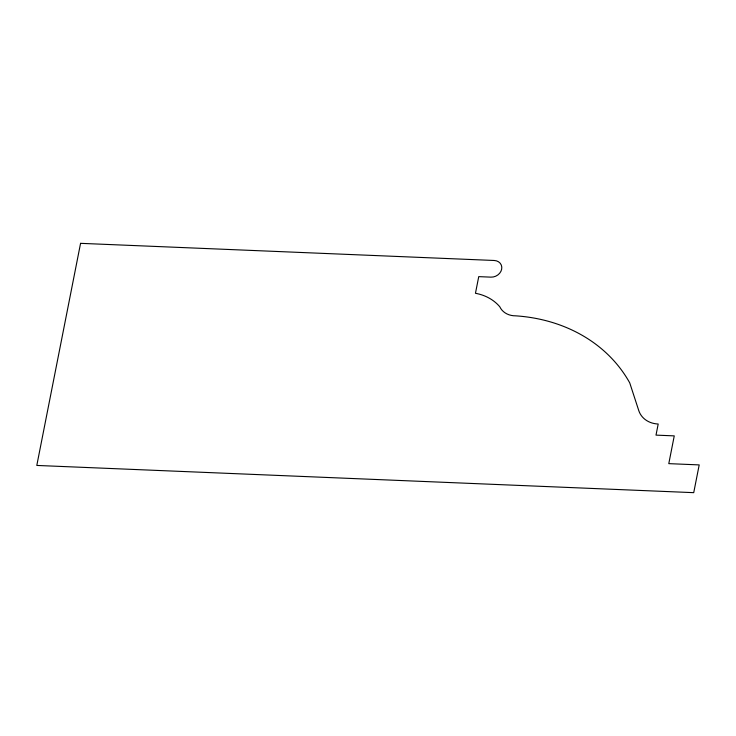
<?xml version="1.0" encoding="UTF-8"?>
<svg xmlns="http://www.w3.org/2000/svg" width="736" height="736" viewBox="0 0 736 736"><rect width="100%" height="100%" fill="white"/><g stroke="black" fill="none" stroke-linecap="round" stroke-linejoin="round"><path stroke-width="1.1" d="M80.564 243.34L36.8 465.437L693.726 492.66L699.2 464.904L668.785 463.643L674.259 435.878L656.006 435.123L658.196 424.019A25.42 21.436 -25.6 0 1 638.765 410.578L629.731 382.867A166.722 140.613 -25.6 0 0 515.688 315.836A20.231 17.066 -25.6 0 1 499.762 306.728A49.597 41.832 -25.6 0 0 475.456 293.287L478.74 276.635L490.903 277.141A9.531 8.041 -25.6 0 0 501.667 269.192A9.531 8.041 -25.6 0 0 494.187 260.48L80.564 243.34"/></g></svg>
